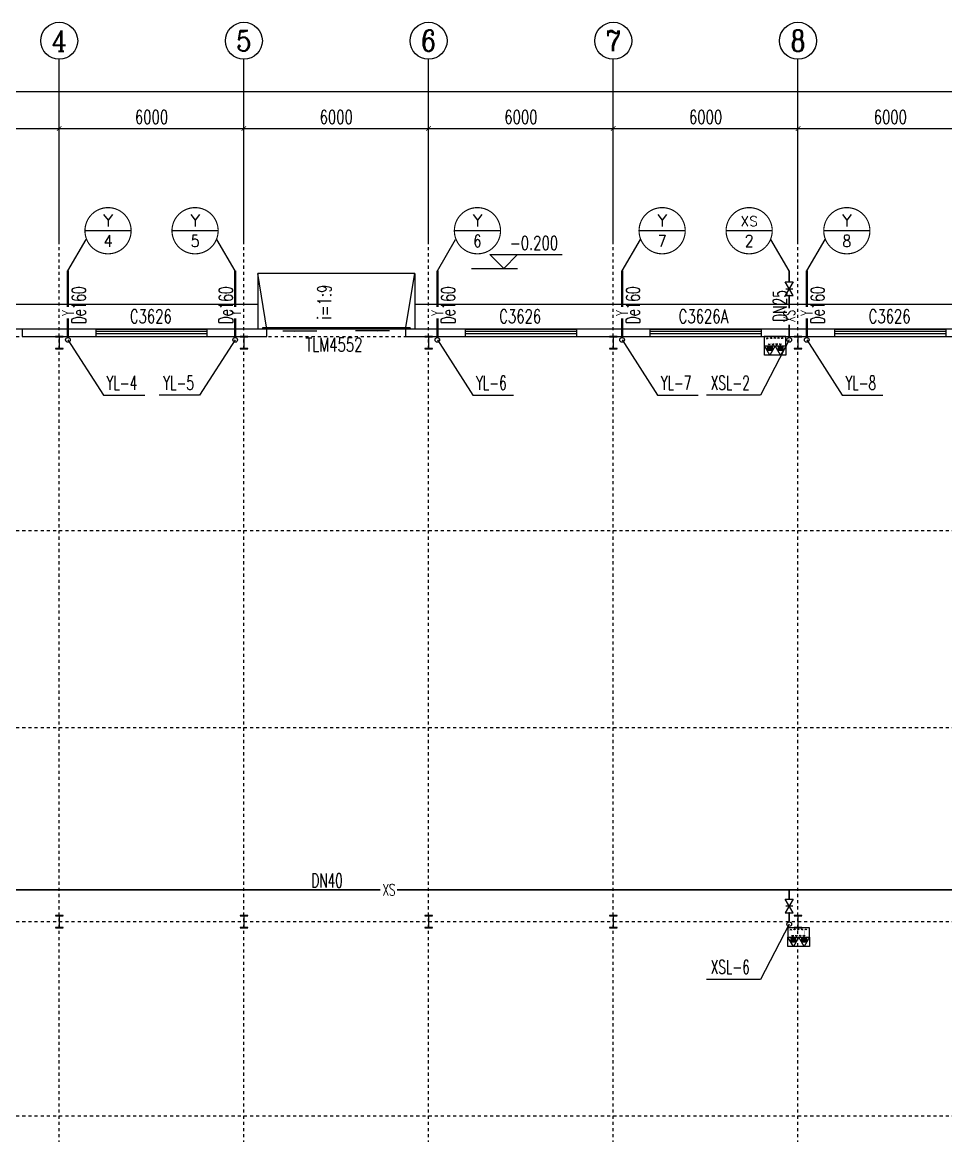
# Model space of a CAD drawing. Header units: millimetres. Extents: x 422266 to 846701, y 53777 to 109039.
# Drawn here: x 422293.09 to 422323.09, y 54759.48 to 54795.63 of the extents above; entities that cross this region are included whole.
import ezdxf
from ezdxf.enums import TextEntityAlignment as Align

# ---------------------------------------------------------------- set-up
doc = ezdxf.new("R2010")
doc.units = ezdxf.units.MM
doc.linetypes.add('DOTE', pattern=[2.42, 2, -0.2, 0.02, -0.2])
for name, color, linetype in [('AXIS_TEXT', 7, 'Continuous'), ('AXIS_外部', 171, 'Continuous'), ('COLUMN', 2, 'Continuous'), ('DIM_SYMB', 171, 'Continuous'), ('DIM_消防', 3, 'Continuous'), ('DIM_雨水', 3, 'Continuous'), ('DOTE', 8, 'DOTE'), ('GROUND', 150, 'Continuous'), ('JZ__灭火器', 6, 'Continuous'), ('PIPE-消防', 1, 'Continuous'), ('PIPE-雨水', 4, 'Continuous'), ('PUB_TEXT', 7, 'Continuous'), ('TEXT_消防', 7, 'Continuous'), ('TEXT_雨水', 7, 'Continuous'), ('TWT_TEXT', 7, 'Continuous'), ('VALVE_消防', 7, 'Continuous'), ('VPIPE-消防', 1, 'Continuous'), ('VPIPE-雨水', 4, 'Continuous'), ('WALL-PARAPET', 6, 'Continuous'), ('WINDOW', 140, 'Continuous'), ('WINDOW_TEXT', 7, 'Continuous'), ('标高', 83, 'Continuous')]:
    doc.layers.add(name, color=color, linetype=linetype)
doc.styles.add('_TCH_AXIS', font='COMPLEX', dxfattribs={"bigfont": 'GBCBIG'})
doc.styles.add('_TCH_DIM', font='SIMPLEX', dxfattribs={"bigfont": 'GBCBIG'})
doc.styles.add('_TCH_DIM_T3', font='SIMPLEX', dxfattribs={"width": 0.705882, "bigfont": 'GBCBIG'})
doc.styles.add('_TCH_WINDOW', font='SIMPLEX', dxfattribs={"height": 3.5, "bigfont": 'GBCBIG'})
doc.styles.add('_TWT_CIRCLE', font='COMPLEX', dxfattribs={"width": 1.1, "height": 3, "bigfont": 'HZTXT'})
doc.styles.add('_TWT_PIPEDN', font='SIMPLEX', dxfattribs={"width": 0.8, "height": 3, "bigfont": 'HZTXT'})
doc.styles.add('_TWT_PIPETEXT', font='COMPLEX', dxfattribs={"width": 0.8, "height": 2.5, "bigfont": 'HZTXT'})
doc.styles.add('_TWT_SERIAL', font='COMPLEX', dxfattribs={"width": 0.8, "height": 3, "bigfont": 'HZTXT'})
doc.styles.add('COMPLEX', font='COMPLEX')
doc.dimstyles.new('_TCH_ARCH&&150', dxfattribs={"dimtxt": 446.25, "dimasz": 150, "dimexe": 375, "dimexo": 450, "dimgap": 150, "dimtad": 1, "dimdec": 0, "dimzin": 0, "dimdsep": 46, "dimtxsty": '_TCH_DIM_T3', "dimblk": 'ARCHTICK', "dimcen": 0.09, "dimclrt": 7, "dimazin": 2, "dimtfac": 1, "dimtdec": 0, "dimtix": 1, "dimtmove": 2, "dimatfit": 3, "dimfxl": 0, "dimtolj": 1, "dimtzin": 0, "dimarcsym": 0})

# ---------------------------------------------------------------- blocks, each defined once
blk = doc.blocks.new('A$C3ACC4A1C')
at = {"layer": 'COLUMN'}
h = blk.add_hatch(color=256, dxfattribs=at)
h.paths.add_polyline_path([(125, 400), (0, 400), (0, 388), (120, 388), (120, 200), (125, 200)])
h.paths.add_polyline_path([(250, 400), (125, 400), (125, 200), (130, 200), (130, 388), (250, 388)])
h.paths.add_polyline_path([(250, 12), (130, 12), (130, 200), (125, 200), (125, 0), (250, 0)])
h.paths.add_polyline_path([(125, 200), (120, 200), (120, 12), (0, 12), (0, 0), (125, 0)])
blk.add_lwpolyline([(0, 0), (0, 12), (120, 12), (120, 388), (0, 388), (0, 400), (250, 400), (250, 388), (130, 388), (130, 12), (250, 12), (250, 0)], close=True, dxfattribs=at)
blk = doc.blocks.new('消防软管卷盘')
blk.add_lwpolyline([(4963954, 151899), (4963954, 150312), (4964641, 150312), (4964641, 151899)], close=True)
for points, const_width in [([(4964134, 151704), (4964482, 151704)], 1), ([(4964134, 151566), (4964482, 151566)], 1), ([(4964134, 151428), (4964482, 151428)], 1), ([(4964134, 151290), (4964482, 151290)], 1), ([(4964134, 151152), (4964482, 151152)], 1), ([(4964134, 151014), (4964482, 151014)], 0.1), ([(4964134, 150876), (4964482, 150876)], 1), ([(4964134, 150738), (4964482, 150738)], 1), ([(4964150, 150600), (4964499, 150600)], 1), ([(4964150, 150462), (4964499, 150462)], 1)]:
    blk.add_lwpolyline(points, dxfattribs=dict(const_width=const_width))
for centre, start, end in [((4964134, 151636), 90, 270), ((4964134, 151360), 90, 270), ((4964134, 151084), 90, 270), ((4964134, 150808), 90, 270), ((4964482, 151498), 270, 90), ((4964482, 151222), 270, 90), ((4964482, 150946), 270, 90), ((4964150, 150532), 90, 270), ((4964499, 150670), 270, 90)]:
    blk.add_arc(centre, 69, start, end)
blk = doc.blocks.new('手提式干粉灭火器')
h = blk.add_hatch()
h.set_pattern_fill('ANSI31', color=256, scale=225.365854, style=0)
h.set_pattern_definition([(45, (276289.086, 185586.136), (-19.9197154, 19.9197154), [])])
h.paths.add_polyline_path([(72, 158), (-72, 158), (-72, 19), (72, 19)])
for points in [[(0, 303), (-175, 0), (175, 0)], [(-72, 19), (72, 19), (72, 158), (-72, 158)]]:
    blk.add_lwpolyline(points, close=True)
blk = doc.blocks.new('92623')
blk.add_lwpolyline([(8910066, 83014), (8909273, 83014), (8909273, 82670), (8910066, 82670)], close=True)
at = {"xscale": -0.5, "yscale": 0.5, "zscale": 0.5, "rotation": 89.99999999998747}
blk.add_blockref('消防软管卷盘', (8985223, 2565334), dxfattribs=at)
at = {"layer": 'JZ__灭火器', "xscale": 1.141071624, "yscale": 1.141071624, "zscale": 1.141071624, "rotation": 180}
for p in [(8909466, 83014), (8909863, 83014)]:
    blk.add_blockref('手提式干粉灭火器', p, dxfattribs=at)
blk = doc.blocks.new('$DorLib2D$00000130')
at = {"color": 0, "linetype": 'Continuous'}
for p, q in [((-0.5333, 0.6601), (-0.5333, 0.5127)), ((0, 0.6601), (-0.5333, 0.6601)), ((0, 0.5127), (0, 0.6601)), ((0.5333, 0.6601), (0, 0.6601)), ((0.5333, 0.6601), (0.5333, 0.5127)), ((0, 0.5127), (-0.5333, 0.5127)), ((0.5333, 0.5127), (0, 0.5127)), ((-0.3853, 0.2694), (-0.1396, 0.2694)), ((-0.3853, 0.2694), (-0.2999, 0.2144)), ((-0.2999, 0.2144), (-0.2999, 0.2694)), ((0.3853, 0.2694), (0.1396, 0.2694)), ((0.2999, 0.2144), (0.2999, 0.2694)), ((0.3853, 0.2694), (0.2999, 0.2144))]:
    blk.add_line(p, q, dxfattribs=at)
blk = doc.blocks.new('$WINLIB2D$00000001')
for p, q in [((-0.5, 0.5), (0.5, 0.5)), ((-0.5, 0.5), (-0.5, -0.5)), ((0.5, -0.5), (0.5, 0.5)), ((0.5, 0.167), (-0.5, 0.167)), ((0.5, -0.167), (-0.5, -0.167)), ((-0.5, -0.5), (0.5, -0.5))]:
    blk.add_line(p, q)
blk = doc.blocks.new('_AXISO')
blk.add_circle((0, 0), 0.5)
at = {"layer": 'AXIS_TEXT', "style": 'COMPLEX', "width": 1.041667}
blk.add_attdef('A', text='', height=0.56, dxfattribs=at).set_placement((-0.25, -0.28), (0.25, -0.28), align=Align.FIT)
blk = doc.blocks.new('_ArchTick')
at = {"color": 0, "linetype": 'ByBlock', "const_width": 0.15}
blk.add_lwpolyline([(-0.5, -0.5), (0.5, 0.5)], dxfattribs=at)
blk = doc.blocks.new('*D91')
at = {"layer": 'AXIS_外部', "color": 0, "lineweight": -2}
for p, q in [((439876, 127866), (439876, 132741)), ((548356, 127866), (548356, 132741)), ((439876, 132366), (548356, 132366))]:
    blk.add_line(p, q, dxfattribs=at)
at = {"layer": 'Defpoints', "color": 0}
for p in [(548356, 132366), (439876, 127416), (548356, 127416)]:
    blk.add_point(p, dxfattribs=at)
at = {"layer": 'AXIS_外部', "color": 0, "lineweight": -2, "xscale": 150, "yscale": 150, "zscale": 150, "rotation": 180}
blk.add_blockref('_ArchTick', (439876, 132366), dxfattribs=at)
at = {"layer": 'AXIS_外部', "color": 0, "lineweight": -2, "xscale": 150, "yscale": 150, "zscale": 150}
blk.add_blockref('_ArchTick', (548356, 132366), dxfattribs=at)
at = {"layer": 'AXIS_外部', "color": 7, "insert": (494116, 132739), "char_height": 446.2, "attachment_point": 5, "style": '_TCH_DIM_T3'}
blk.add_mtext('\\A1;108480', dxfattribs=at)
blk = doc.blocks.new('*D95')
at = {"layer": 'AXIS_外部', "color": 0, "lineweight": -2}
for p, q in [((452116, 127866), (452116, 131541)), ((458116, 127866), (458116, 131541)), ((452116, 131166), (458116, 131166))]:
    blk.add_line(p, q, dxfattribs=at)
at = {"layer": 'Defpoints', "color": 0}
for p in [(458116, 131166), (452116, 127416), (458116, 127416)]:
    blk.add_point(p, dxfattribs=at)
at = {"layer": 'AXIS_外部', "color": 0, "lineweight": -2, "xscale": 150, "yscale": 150, "zscale": 150, "rotation": 180}
blk.add_blockref('_ArchTick', (452116, 131166), dxfattribs=at)
at = {"layer": 'AXIS_外部', "color": 0, "lineweight": -2, "xscale": 150, "yscale": 150, "zscale": 150}
blk.add_blockref('_ArchTick', (458116, 131166), dxfattribs=at)
at = {"layer": 'AXIS_外部', "color": 7, "insert": (455116, 131539), "char_height": 446.2, "attachment_point": 5, "style": '_TCH_DIM_T3'}
blk.add_mtext('\\A1;6000', dxfattribs=at)
blk = doc.blocks.new('*D96')
at = {"layer": 'AXIS_外部', "color": 0, "lineweight": -2}
for p, q in [((458116, 127866), (458116, 131541)), ((464116, 127866), (464116, 131541)), ((458116, 131166), (464116, 131166))]:
    blk.add_line(p, q, dxfattribs=at)
at = {"layer": 'Defpoints', "color": 0}
for p in [(464116, 131166), (458116, 127416), (464116, 127416)]:
    blk.add_point(p, dxfattribs=at)
at = {"layer": 'AXIS_外部', "color": 0, "lineweight": -2, "xscale": 150, "yscale": 150, "zscale": 150, "rotation": 180}
blk.add_blockref('_ArchTick', (458116, 131166), dxfattribs=at)
at = {"layer": 'AXIS_外部', "color": 0, "lineweight": -2, "xscale": 150, "yscale": 150, "zscale": 150}
blk.add_blockref('_ArchTick', (464116, 131166), dxfattribs=at)
at = {"layer": 'AXIS_外部', "color": 7, "insert": (461116, 131539), "char_height": 446.2, "attachment_point": 5, "style": '_TCH_DIM_T3'}
blk.add_mtext('\\A1;6000', dxfattribs=at)
blk = doc.blocks.new('*D97')
at = {"layer": 'AXIS_外部', "color": 0, "lineweight": -2}
for p, q in [((464116, 127866), (464116, 131541)), ((470116, 127866), (470116, 131541)), ((464116, 131166), (470116, 131166))]:
    blk.add_line(p, q, dxfattribs=at)
at = {"layer": 'Defpoints', "color": 0}
for p in [(470116, 131166), (464116, 127416), (470116, 127416)]:
    blk.add_point(p, dxfattribs=at)
at = {"layer": 'AXIS_外部', "color": 0, "lineweight": -2, "xscale": 150, "yscale": 150, "zscale": 150, "rotation": 180}
blk.add_blockref('_ArchTick', (464116, 131166), dxfattribs=at)
at = {"layer": 'AXIS_外部', "color": 0, "lineweight": -2, "xscale": 150, "yscale": 150, "zscale": 150}
blk.add_blockref('_ArchTick', (470116, 131166), dxfattribs=at)
at = {"layer": 'AXIS_外部', "color": 7, "insert": (467116, 131539), "char_height": 446.2, "attachment_point": 5, "style": '_TCH_DIM_T3'}
blk.add_mtext('\\A1;6000', dxfattribs=at)
blk = doc.blocks.new('*D98')
at = {"layer": 'AXIS_外部', "color": 0, "lineweight": -2}
for p, q in [((470116, 127866), (470116, 131541)), ((476116, 127866), (476116, 131541)), ((470116, 131166), (476116, 131166))]:
    blk.add_line(p, q, dxfattribs=at)
at = {"layer": 'Defpoints', "color": 0}
for p in [(476116, 131166), (470116, 127416), (476116, 127416)]:
    blk.add_point(p, dxfattribs=at)
at = {"layer": 'AXIS_外部', "color": 0, "lineweight": -2, "xscale": 150, "yscale": 150, "zscale": 150, "rotation": 180}
blk.add_blockref('_ArchTick', (470116, 131166), dxfattribs=at)
at = {"layer": 'AXIS_外部', "color": 0, "lineweight": -2, "xscale": 150, "yscale": 150, "zscale": 150}
blk.add_blockref('_ArchTick', (476116, 131166), dxfattribs=at)
at = {"layer": 'AXIS_外部', "color": 7, "insert": (473116, 131539), "char_height": 446.2, "attachment_point": 5, "style": '_TCH_DIM_T3'}
blk.add_mtext('\\A1;6000', dxfattribs=at)
blk = doc.blocks.new('*D99')
at = {"layer": 'AXIS_外部', "color": 0, "lineweight": -2}
for p, q in [((476116, 127866), (476116, 131541)), ((482116, 127866), (482116, 131541)), ((476116, 131166), (482116, 131166))]:
    blk.add_line(p, q, dxfattribs=at)
at = {"layer": 'Defpoints', "color": 0}
for p in [(482116, 131166), (476116, 127416), (482116, 127416)]:
    blk.add_point(p, dxfattribs=at)
at = {"layer": 'AXIS_外部', "color": 0, "lineweight": -2, "xscale": 150, "yscale": 150, "zscale": 150, "rotation": 180}
blk.add_blockref('_ArchTick', (476116, 131166), dxfattribs=at)
at = {"layer": 'AXIS_外部', "color": 0, "lineweight": -2, "xscale": 150, "yscale": 150, "zscale": 150}
blk.add_blockref('_ArchTick', (482116, 131166), dxfattribs=at)
at = {"layer": 'AXIS_外部', "color": 7, "insert": (479116, 131539), "char_height": 446.2, "attachment_point": 5, "style": '_TCH_DIM_T3'}
blk.add_mtext('\\A1;6000', dxfattribs=at)
blk = doc.blocks.new('*D100')
at = {"layer": 'AXIS_外部', "color": 0, "lineweight": -2}
for p, q in [((482116, 127866), (482116, 131541)), ((488116, 127866), (488116, 131541)), ((482116, 131166), (488116, 131166))]:
    blk.add_line(p, q, dxfattribs=at)
at = {"layer": 'Defpoints', "color": 0}
for p in [(488116, 131166), (482116, 127416), (488116, 127416)]:
    blk.add_point(p, dxfattribs=at)
at = {"layer": 'AXIS_外部', "color": 0, "lineweight": -2, "xscale": 150, "yscale": 150, "zscale": 150, "rotation": 180}
blk.add_blockref('_ArchTick', (482116, 131166), dxfattribs=at)
at = {"layer": 'AXIS_外部', "color": 0, "lineweight": -2, "xscale": 150, "yscale": 150, "zscale": 150}
blk.add_blockref('_ArchTick', (488116, 131166), dxfattribs=at)
at = {"layer": 'AXIS_外部', "color": 7, "insert": (485116, 131539), "char_height": 446.2, "attachment_point": 5, "style": '_TCH_DIM_T3'}
blk.add_mtext('\\A1;6000', dxfattribs=at)
blk = doc.blocks.new('$VALVE$00000296')
for points in [[(-125, 72), (-125, -72), (125, 72), (125, -72), (-125, 72)], [(0, 60), (0, -64)]]:
    blk.add_lwpolyline(points)
for p in [(-125, 0), (125, 0)]:
    blk.add_point(p)
blk = doc.blocks.new('2325')
at = {"layer": 'AXIS_外部'}
for p, q in [((458116.3, 127415.8), (458116.3, 133415.8)), ((464116.3, 127415.8), (464116.3, 133415.8)), ((470116.3, 127415.8), (470116.3, 133415.8)), ((476116.3, 127415.8), (476116.3, 133415.8)), ((482116.3, 127415.8), (482116.3, 133415.8))]:
    blk.add_line(p, q, dxfattribs=at)
at = {"layer": 'DIM_SYMB'}
blk.add_lwpolyline([(467113.8, 124816.9, 0, 0, 0), (467113.8, 125829.7, 120, 0, 0), (467113.8, 126279.7, 0, 0, 0)], format="xyseb", dxfattribs=at)
at = {"layer": 'DIM_消防'}
for p, q in [((460452.8, 127848.1), (458952.8, 127848.1)), ((463279.8, 127848.1), (461779.8, 127848.1)), ((472452.8, 127848.1), (470952.8, 127848.1)), ((478452.8, 127848.1), (476952.8, 127848.1)), ((481279.8, 127848.1), (479779.8, 127848.1)), ((484452.8, 127848.1), (482952.8, 127848.1)), ((458400.5, 126546.8), (458994.9, 127561.7)), ((463832, 126546.8), (463237.6, 127561.7)), ((470400.5, 126546.8), (470994.9, 127561.7)), ((476400.5, 126546.8), (476994.9, 127561.7)), ((481832, 126546.8), (481237.6, 127561.7)), ((482400.5, 126546.8), (482994.9, 127561.7)), ((481832, 124303.8), (480903.2, 122507.1)), ((480903.2, 122507.1), (479144.2, 122507.1)), ((481832, 105335.4), (480903.2, 103538.7)), ((480903.2, 103538.7), (479144.2, 103538.7))]:
    blk.add_line(p, q, dxfattribs=at)
at = {"layer": 'DIM_消防', "const_width": 37.5}
for points in [[(460452.8, 127848.1, 1), (458952.8, 127848.1, 1)], [(463279.8, 127848.1, 1), (461779.8, 127848.1, 1)], [(472452.8, 127848.1, 1), (470952.8, 127848.1, 1)], [(478452.8, 127848.1, 1), (476952.8, 127848.1, 1)], [(481279.8, 127848.1, 1), (479779.8, 127848.1, 1)], [(484452.8, 127848.1, 1), (482952.8, 127848.1, 1)]]:
    blk.add_lwpolyline(points, format="xyb", close=True, dxfattribs=at)
at = {"layer": 'DIM_雨水'}
for p, q in [((458400.5, 124303.8), (459553.5, 122507.1)), ((463832, 124303.8), (462679, 122507.1)), ((470400.5, 124303.8), (471553.5, 122507.1)), ((476400.5, 124303.8), (477553.5, 122507.1)), ((482400.5, 124303.8), (483553.5, 122507.1)), ((459553.5, 122507.1), (460897.8, 122507.1)), ((462679, 122507.1), (461359.7, 122507.1)), ((471553.5, 122507.1), (472872.9, 122507.1)), ((477553.5, 122507.1), (478872.9, 122507.1)), ((483553.5, 122507.1), (484872.9, 122507.1))]:
    blk.add_line(p, q, dxfattribs=at)
at = {"layer": 'DOTE'}
for p, q in [((458116.3, 63415.8), (458116.3, 127415.8)), ((464116.3, 63415.8), (464116.3, 127415.8)), ((470116.3, 63415.8), (470116.3, 127415.8)), ((476116.3, 63415.8), (476116.3, 127415.8)), ((482116.3, 63415.8), (482116.3, 127415.8)), ((437116.3, 124415.8), (551116.3, 124415.8)), ((437116.3, 118115.8), (551116.3, 118115.8)), ((437116.3, 111715.8), (551116.3, 111715.8)), ((437116.3, 105415.8), (551116.3, 105415.8)), ((437116.3, 99115.8), (551116.3, 99115.8))]:
    blk.add_line(p, q, dxfattribs=at)
at = {"layer": 'GROUND', "color": 8}
for p, q in [((469666.3, 126455.8), (464566.3, 126455.8)), ((464566.3, 126455.8), (464566.3, 124655.8)), ((464866.3, 124655.8), (464566.3, 126455.8)), ((469366.3, 124655.8), (469666.3, 126455.8)), ((469666.3, 126455.8), (469666.3, 124655.8)), ((464566.3, 125455.8), (439076.3, 125455.8)), ((512566.3, 125455.8), (469666.3, 125455.8)), ((464566.3, 124655.8), (439876.3, 124655.8)), ((469666.3, 124655.8), (464566.3, 124655.8)), ((512566.3, 124655.8), (469666.3, 124655.8))]:
    blk.add_line(p, q, dxfattribs=at)
at = {"layer": 'PIPE-消防', "linetype": 'Continuous', "ltscale": 1.5, "const_width": 52.5}
for points in [[(481832, 126190.8), (481832, 126546.8)], [(481832, 125331.2), (481832, 125740.8)], [(481832, 124378.8), (481832, 124792.7)], [(468550, 106450.6), (451832, 106450.6)], [(481832, 106450.6), (469088.5, 106450.6)], [(481832, 106149.4), (481832, 106450.6)], [(493373.3, 106450.6), (481832, 106450.6)], [(481832, 105410.4), (481832, 105699.4)]]:
    blk.add_lwpolyline(points, dxfattribs=at)
at = {"layer": 'PIPE-雨水', "linetype": 'Continuous', "ltscale": 1.5, "const_width": 75}
for points in [[(458400.5, 125374.7), (458400.5, 126546.8)], [(463832, 125374.7), (463832, 126546.8)], [(470400.5, 125374.7), (470400.5, 126546.8)], [(476400.5, 125374.7), (476400.5, 126546.8)], [(482400.5, 125374.7), (482400.5, 126546.8)], [(458400.5, 124378.8), (458400.5, 125007.6)], [(463832, 124378.8), (463832, 125007.6)], [(470400.5, 124378.8), (470400.5, 125007.6)], [(476400.5, 124378.8), (476400.5, 125007.6)], [(482400.5, 124378.8), (482400.5, 125007.6)]]:
    blk.add_lwpolyline(points, dxfattribs=at)
at = {"layer": 'VPIPE-消防', "linetype": 'Continuous'}
for centre in [(481832, 124303.8), (481832, 105335.4)]:
    blk.add_circle(centre, 75, dxfattribs=at)
at = {"layer": 'VPIPE-雨水', "linetype": 'Continuous'}
for centre in [(458400.5, 124303.8), (463832, 124303.8), (470400.5, 124303.8), (476400.5, 124303.8), (482400.5, 124303.8)]:
    blk.add_circle(centre, 75, dxfattribs=at)
at = {"layer": 'WALL-PARAPET'}
for p, q in [((459316.3, 124655.8), (456916.3, 124655.8)), ((456916.3, 124655.8), (456916.3, 124415.8)), ((456916.3, 124415.8), (459316.3, 124415.8)), ((459316.3, 124415.8), (459316.3, 124655.8)), ((464866.3, 124655.8), (462916.3, 124655.8)), ((462916.3, 124655.8), (462916.3, 124415.8)), ((462916.3, 124415.8), (464866.3, 124415.8)), ((464866.3, 124415.8), (464866.3, 124655.8)), ((471316.3, 124655.8), (469366.3, 124655.8)), ((469366.3, 124655.8), (469366.3, 124415.8)), ((469366.3, 124415.8), (471316.3, 124415.8)), ((471316.3, 124415.8), (471316.3, 124655.8)), ((477316.3, 124655.8), (474916.3, 124655.8)), ((474916.3, 124655.8), (474916.3, 124415.8)), ((474916.3, 124415.8), (477316.3, 124415.8)), ((477316.3, 124415.8), (477316.3, 124655.8)), ((483316.3, 124655.8), (480916.3, 124655.8)), ((480916.3, 124655.8), (480916.3, 124415.8)), ((480916.3, 124415.8), (483316.3, 124415.8)), ((483316.3, 124415.8), (483316.3, 124655.8)), ((489316.3, 124655.8), (486916.3, 124655.8)), ((486916.3, 124655.8), (486916.3, 124415.8)), ((486916.3, 124415.8), (489316.3, 124415.8))]:
    blk.add_line(p, q, dxfattribs=at)
at = {"layer": '标高'}
for p, q in [((472556, 126620.7), (472106, 127070.7)), ((472106, 127070.7), (474453.5, 127070.7)), ((472556, 126620.7), (473006, 127070.7)), ((471506, 126620.7), (473006, 126620.7))]:
    blk.add_line(p, q, dxfattribs=at)
at = {"xscale": -0.882, "yscale": 0.882, "zscale": 0.882}
for p in [(8339701.7, 50894.8), (8340464.6, 31694.2)]:
    blk.add_blockref('92623', p, dxfattribs=at)
at = {"layer": 'AXIS_外部'}
ref = blk.add_blockref('_AXISO', (458116.3, 134015.8), dxfattribs=dict(at, xscale=1200, yscale=1200, zscale=1200))
ref.add_attrib('A', '4', dxfattribs={"layer": 'AXIS_TEXT', "height": 675.3, "style": '_TCH_AXIS', "width": 0.971098}).set_placement((457866.5, 133678.2), (458366.1, 133678.2), align=Align.FIT)
ref = blk.add_blockref('_AXISO', (464116.3, 134015.8), dxfattribs=dict(at, xscale=1200, yscale=1200, zscale=1200))
ref.add_attrib('A', '5', dxfattribs={"layer": 'AXIS_TEXT', "height": 675.3, "style": '_TCH_AXIS', "width": 1.109827}).set_placement((463866.5, 133678.2), (464366.1, 133678.2), align=Align.FIT)
ref = blk.add_blockref('_AXISO', (470116.3, 134015.8), dxfattribs=dict(at, xscale=1200, yscale=1200, zscale=1200))
ref.add_attrib('A', '6', dxfattribs={"layer": 'AXIS_TEXT', "height": 678, "style": '_TCH_AXIS', "width": 1.097143}).set_placement((469868.3, 133676.8), (470364.2, 133676.8), align=Align.FIT)
ref = blk.add_blockref('_AXISO', (476116.3, 134015.8), dxfattribs=dict(at, xscale=1200, yscale=1200, zscale=1200))
ref.add_attrib('A', '7', dxfattribs={"layer": 'AXIS_TEXT', "height": 675.3, "style": '_TCH_AXIS', "width": 1.109827}).set_placement((475866.5, 133678.2), (476366.1, 133678.2), align=Align.FIT)
ref = blk.add_blockref('_AXISO', (482116.3, 134015.8), dxfattribs=dict(at, xscale=1200, yscale=1200, zscale=1200))
ref.add_attrib('A', '8', dxfattribs={"layer": 'AXIS_TEXT', "height": 678, "style": '_TCH_AXIS', "width": 1.097143}).set_placement((481868.3, 133676.8), (482364.2, 133676.8), align=Align.FIT)
at = {"layer": 'COLUMN', "xscale": -1}
for p in [(458241.3, 124015.8), (464241.3, 124015.8), (470241.3, 124015.8), (476241.3, 124015.8), (482241.3, 124015.8), (458241.3, 105215.8), (464241.3, 105215.8), (470241.3, 105215.8), (476241.3, 105215.8), (482241.3, 105215.8)]:
    blk.add_blockref('A$C3ACC4A1C', p, dxfattribs=at)
at = {"layer": 'VALVE_消防', "yscale": 1.8, "zscale": 1.8, "rotation": 90}
for p, xscale in [((481832, 125965.8), -1.8), ((481832, 105924.4), 1.8)]:
    blk.add_blockref('$VALVE$00000296', p, dxfattribs=dict(at, xscale=xscale))
at = {"layer": 'WINDOW'}
ref = blk.add_blockref('$WINLIB2D$00000001', (461116.3, 124535.8), dxfattribs=dict(at, xscale=3600.000000003725, yscale=-240, zscale=3600.000000003725))
ref.add_attrib('A', 'C3626', (460411.3, 124845.2), dxfattribs={"layer": 'WINDOW_TEXT', "height": 446.25, "style": '_TCH_WINDOW', "width": 0.705882})
ref = blk.add_blockref('$WINLIB2D$00000001', (473116.3, 124535.8), dxfattribs=dict(at, xscale=3600.000000003725, yscale=-240, zscale=3600.000000003725))
ref.add_attrib('A', 'C3626', (472411.3, 124845.2), dxfattribs={"layer": 'WINDOW_TEXT', "height": 446.25, "style": '_TCH_WINDOW', "width": 0.705882})
ref = blk.add_blockref('$WINLIB2D$00000001', (479116.3, 124535.8), dxfattribs=dict(at, xscale=3600.000000003725, yscale=-240, zscale=3600.000000003725))
ref.add_attrib('A', 'C3626A', (478238.8, 124845.2), dxfattribs={"layer": 'WINDOW_TEXT', "height": 446.25, "style": '_TCH_WINDOW', "width": 0.705882})
ref = blk.add_blockref('$WINLIB2D$00000001', (485116.3, 124535.8), dxfattribs=dict(at, xscale=3600.000000003725, yscale=-240, zscale=3600.000000003725))
ref.add_attrib('A', 'C3626', (484411.3, 124845.2), dxfattribs={"layer": 'WINDOW_TEXT', "height": 446.25, "style": '_TCH_WINDOW', "width": 0.705882})
ref = blk.add_blockref('$DorLib2D$00000130', (467116.3, 124535.8), dxfattribs=dict(at, xscale=4500, yscale=240, zscale=4500))
ref.add_attrib('A', 'TLM4552', (466118.8, 123922.8), dxfattribs={"layer": 'WINDOW_TEXT', "height": 446.25, "style": '_TCH_WINDOW', "width": 0.705882})
at = {"layer": 'DIM_消防', "color": 7, "style": '_TWT_CIRCLE'}
for s, height, p, p2 in [('Y', 382.3, (459542.6, 127988.2), (459863, 127988.2)), ('Y', 382.3, (462369.6, 127988.2), (462690, 127988.2)), ('Y', 382.3, (471542.6, 127988.2), (471863, 127988.2)), ('Y', 382.3, (477542.6, 127988.2), (477863, 127988.2)), ('Y', 382.3, (483542.6, 127988.2), (483863, 127988.2)), ('XS', 317.96, (480246.7, 127998.7), (480812.9, 127998.7)), ('4', 385.3, (459551.4, 127323.1), (459854.1, 127323.1)), ('5', 388.1, (462387.5, 127320.7), (462672.1, 127320.7)), ('6', 390.8, (471569.7, 127318.4), (471835.8, 127318.4)), ('7', 388.1, (477560.5, 127320.7), (477845.1, 127320.7)), ('2', 388.1, (480387.5, 127320.7), (480672.1, 127320.7)), ('8', 388.1, (483560.5, 127320.7), (483845.1, 127320.7))]:
    blk.add_text(s, height=height, dxfattribs=at).set_placement(p, p2, align=Align.FIT)
at = {"layer": 'PUB_TEXT', "style": '_TCH_DIM', "width": 0.705882}
blk.add_text('-0.200', height=446.25, dxfattribs=at).set_placement((472758.5, 127228.2))
blk.add_text('i=1:9', height=446.25, rotation=90, dxfattribs=at).set_placement((466956.3, 124963.3))
at = {"layer": 'TEXT_消防', "linetype": 'Continuous', "style": '_TWT_PIPEDN', "width": 0.64}
blk.add_text('DN25', height=450, rotation=90, dxfattribs=at).set_placement((481757, 124897.3))
at = {"layer": 'TEXT_消防', "style": '_TWT_PIPETEXT', "width": 0.64}
blk.add_text('XS', height=375, rotation=90, dxfattribs=at).set_placement((482019.5, 124867.7))
at = {"layer": 'TEXT_消防', "linetype": 'Continuous', "style": '_TWT_PIPEDN', "width": 0.64}
blk.add_text('DN40', height=450, dxfattribs=at).set_placement((466304, 106525.6))
at = {"layer": 'TEXT_消防', "style": '_TWT_PIPETEXT', "width": 0.64}
blk.add_text('XS', height=375, dxfattribs=at).set_placement((468625, 106263.1))
at = {"layer": 'TEXT_雨水', "linetype": 'Continuous', "style": '_TWT_PIPEDN', "width": 0.64}
for p in [(458979.2, 124815), (463757, 124815), (470979.2, 124815), (476979.2, 124815), (482979.2, 124815)]:
    blk.add_text('De160', height=450, rotation=90, dxfattribs=at).set_placement(p)
at = {"layer": 'TEXT_雨水', "style": '_TWT_PIPETEXT', "width": 0.64}
for p in [(458588, 125082.6), (464019.5, 125082.6), (470588, 125082.6), (476588, 125082.6), (482588, 125082.6)]:
    blk.add_text('Y', height=375, rotation=90, dxfattribs=at).set_placement(p)
at = {"layer": 'TWT_TEXT', "style": '_TWT_SERIAL', "width": 0.64}
for s, p in [('YL-4', (459651.9, 122687.1)), ('YL-5', (461494.7, 122687.1)), ('YL-6', (471654.4, 122687.1)), ('YL-7', (477654.4, 122687.1)), ('XSL-2', (479279.2, 122687.1)), ('YL-8', (483654.4, 122687.1)), ('XSL-6', (479279.2, 103718.7))]:
    blk.add_text(s, height=450, dxfattribs=at).set_placement(p)
at = {"layer": 'AXIS_外部'}
for p1, p2, distance, picture, middle in [((439876.3, 127415.8), (548356.3, 127415.8), 4950, '*D91', (494116.3, 132738.9)), ((452116.3, 127415.8), (458116.3, 127415.8), 3750, '*D95', (455116.3, 131538.9)), ((458116.3, 127415.8), (464116.3, 127415.8), 3750, '*D96', (461116.3, 131538.9)), ((464116.3, 127415.8), (470116.3, 127415.8), 3750, '*D97', (467116.3, 131538.9)), ((470116.3, 127415.8), (476116.3, 127415.8), 3750, '*D98', (473116.3, 131538.9)), ((476116.3, 127415.8), (482116.3, 127415.8), 3750, '*D99', (479116.3, 131538.9)), ((482116.3, 127415.8), (488116.3, 127415.8), 3750, '*D100', (485116.3, 131538.9))]:
    dim = blk.add_aligned_dim(p1=p1, p2=p2, distance=distance, dimstyle='_TCH_ARCH&&150', dxfattribs=at)
    dim.commit()
    dim.dimension.update_dxf_attribs({"geometry": picture, "text_midpoint": middle})

msp = doc.modelspace()

# ---------------------------------------------------------------- block references
at = {"color": 2, "xscale": 0.001, "yscale": 0.001, "zscale": 0.001}
msp.add_blockref('2325', (421836.171, 54661.018), dxfattribs=at)

doc.saveas('drawing.dxf')
